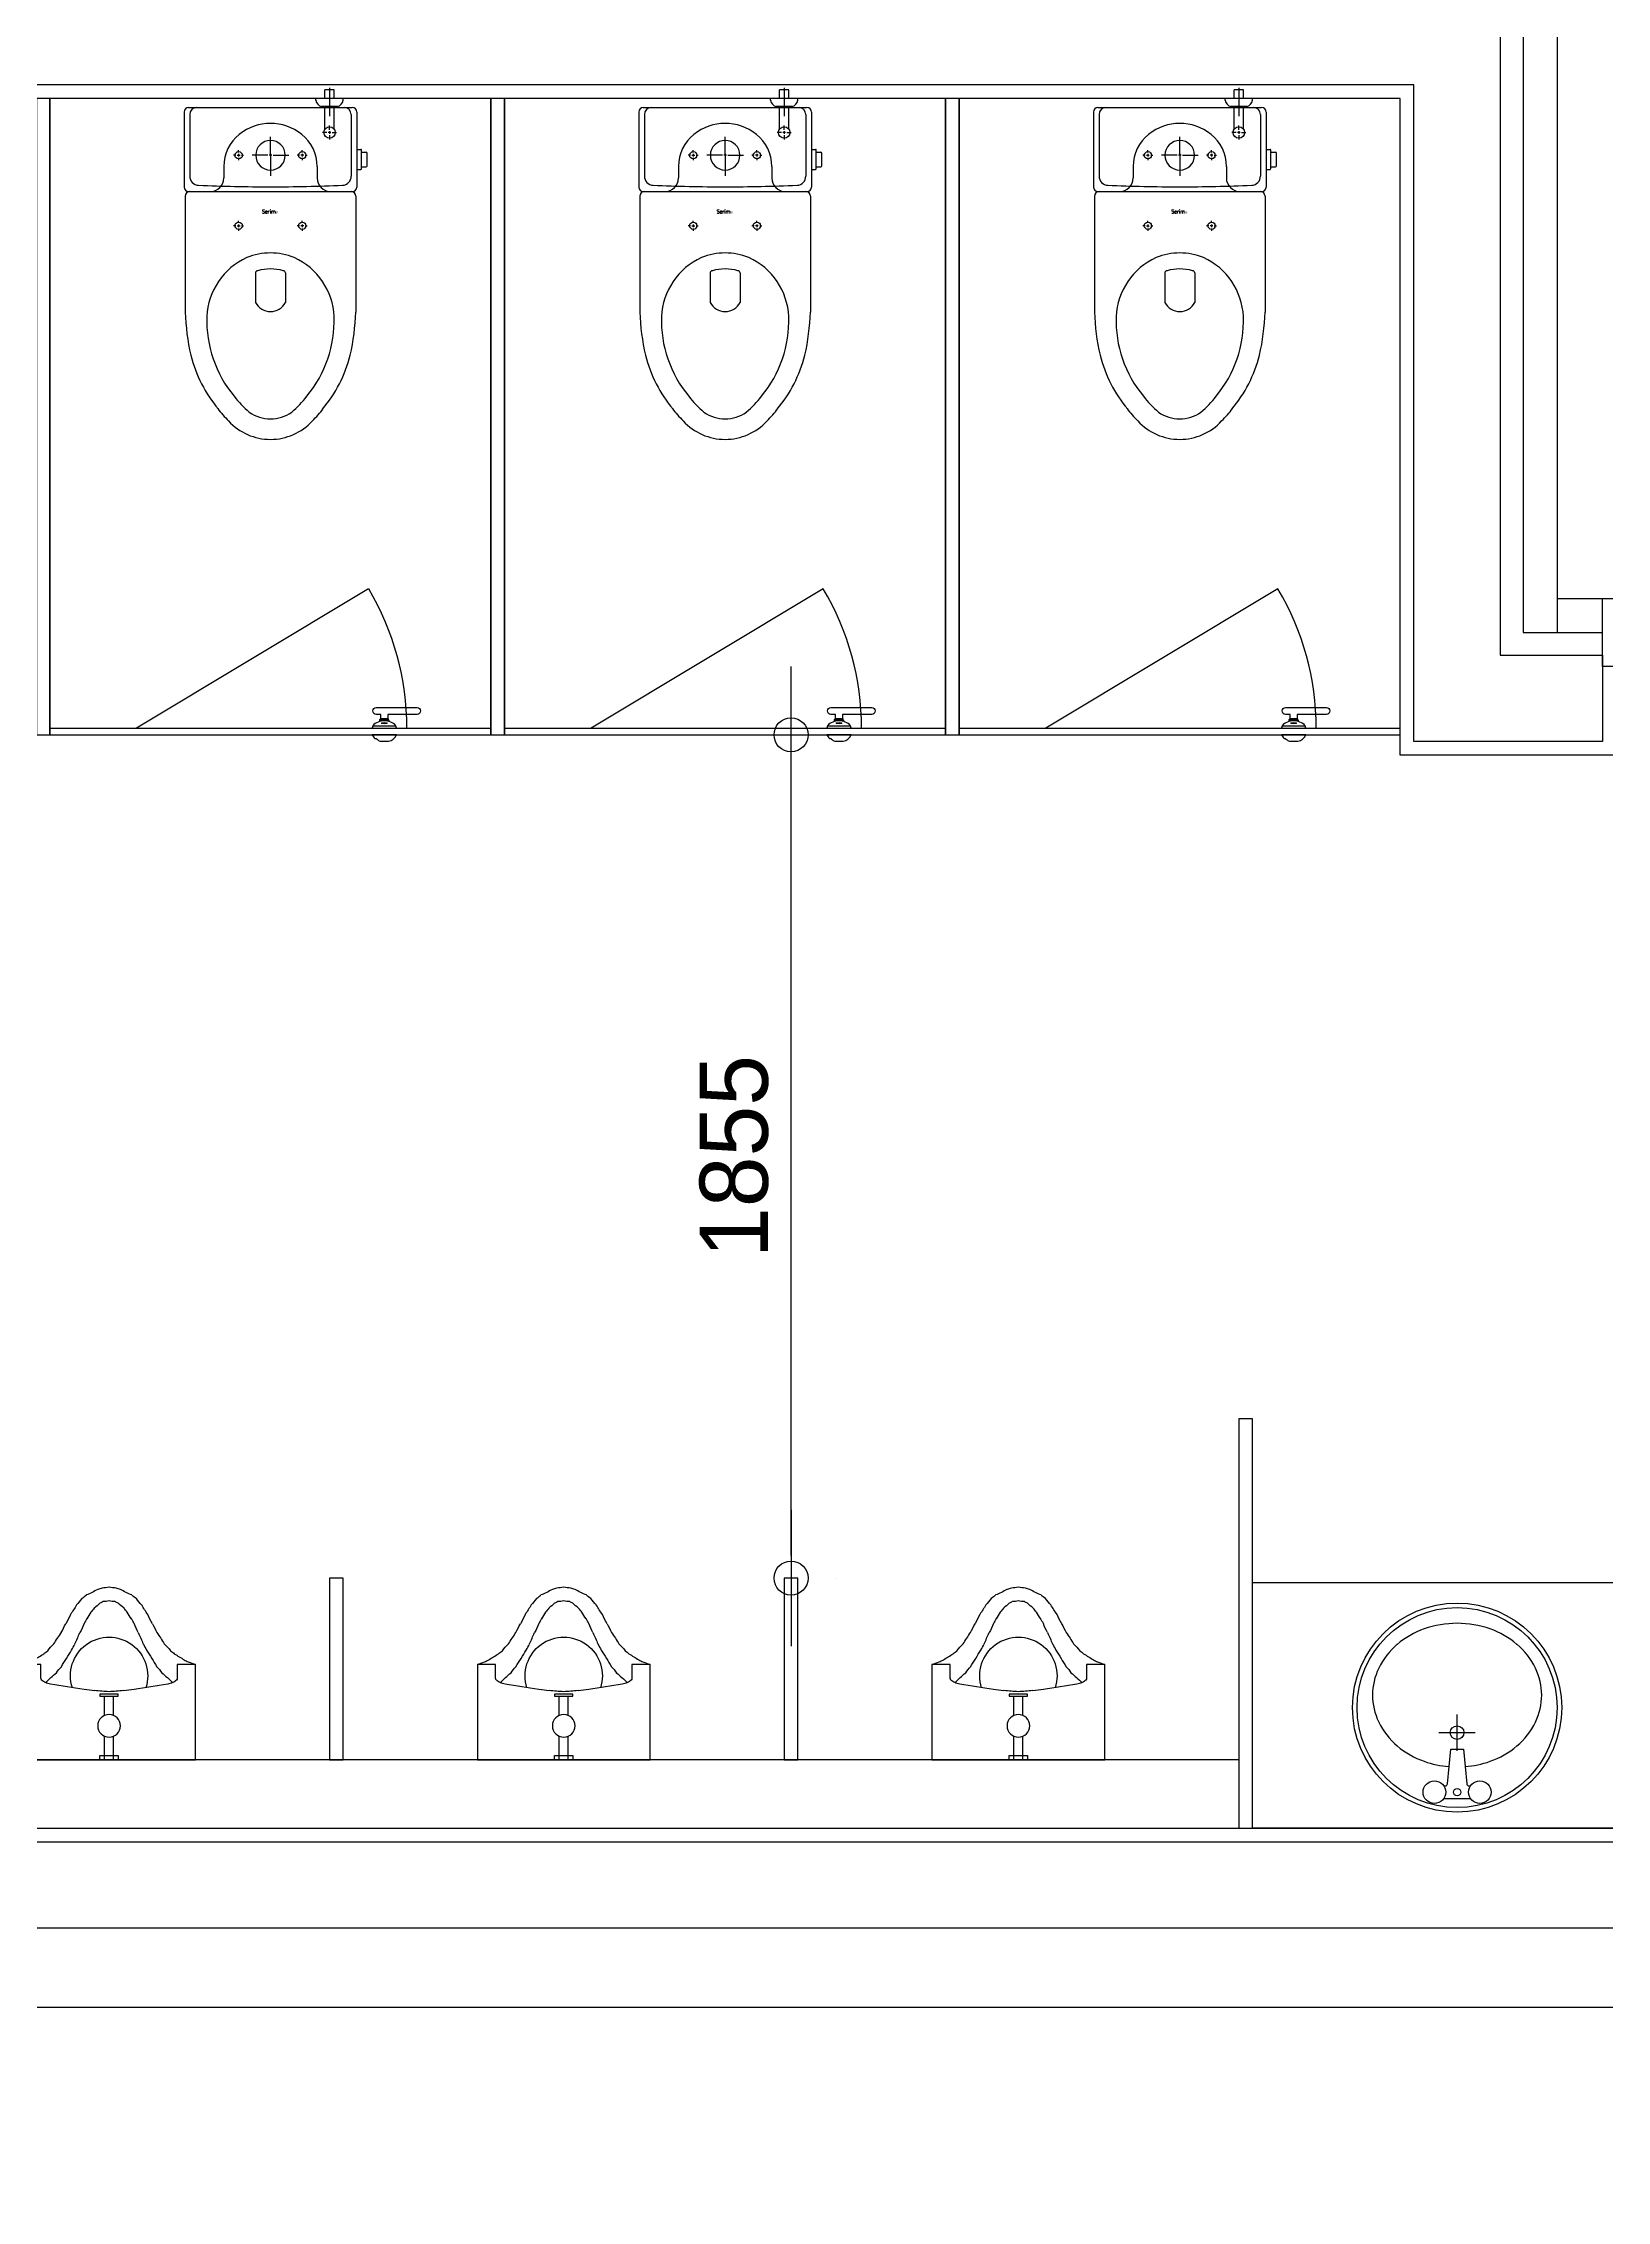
# Model space of a CAD drawing. Header units: millimetres. Extents: x 13515 to 183937, y -33900 to -660.
# Drawn here: x 119163.1 to 119216.9, y -19583.2 to -19508.9 of the extents above; entities that cross this region are included whole.
import ezdxf

# ---------------------------------------------------------------- set-up
doc = ezdxf.new("R2010")
doc.units = ezdxf.units.MM
doc.header["$LTSCALE"] = 100
doc.header["$MEASUREMENT"] = 0
doc.header["$PDSIZE"] = -10
doc.linetypes.add('HID', pattern=[2.5, 1.5, -1])
doc.layers.get('0').update_dxf_attribs({"linetype": 'CONTINUOUS'})
doc.layers.get('Defpoints').update_dxf_attribs({"color": 171, "linetype": 'CONTINUOUS'})
for name, color, linetype in [('DOOR', 4, 'CONTINUOUS'), ('DOOR(OPEN ELE)', 5, 'CONTINUOUS'), ('ELE9', 9, 'CONTINUOUS'), ('TOI', 12, 'CONTINUOUS')]:
    doc.layers.add(name, color=color, linetype=linetype)
doc.styles.add('CGS', font='cgse', dxfattribs={"bigfont": 'cgs'})
doc.styles.add('DIM', font='txt.shx', dxfattribs={"height": 30})
doc.styles.add('나눔바른고딕', font='NanumBarunGothic.ttf')
doc.dimstyles.new('NDIM 1200', dxfattribs={"dimscale": 75, "dimtxt": 3, "dimasz": 1, "dimexe": 2, "dimexo": 2, "dimgap": 1, "dimtad": 1, "dimdec": 0, "dimdsep": 46, "dimtxsty": 'CGS', "dimblk": 'DOT0', "dimcen": 1, "dimdle": 8, "dimclrd": 256, "dimclre": 256, "dimclrt": 256, "dimadec": 0, "dimazin": 0, "dimtfac": 1, "dimtdec": 0, "dimtix": 1, "dimtmove": 2, "dimatfit": 3, "dimldrblk": 'DOT0', "dimfxl": 1, "dimtolj": 1, "dimtzin": 0, "dimlwd": -1, "dimlwe": -1, "dimarcsym": 0})

# ---------------------------------------------------------------- blocks, each defined once
blk = doc.blocks.new('A$C43632D92')
at = {"layer": 'TOI'}
for p, q in [((0, 0), (0, 210)), ((0, 210), (40, 210)), ((40, 210), (40, 180)), ((340, 180), (340, 210)), ((340, 210), (380, 210)), ((380, 210), (380, 0)), ((170, 140), (170, 145)), ((170, 145), (210, 145)), ((210, 145), (210, 140)), ((210, 140), (170, 140)), ((180, 97.9), (180, 140)), ((200, 97.9), (200, 140)), ((180, 0), (180, 52.1)), ((200, 0), (200, 52.1)), ((210, 10), (170, 10)), ((170, 10), (170, 0)), ((210, 0), (210, 10)), ((380, 0), (0, 0))]:
    blk.add_line(p, q, dxfattribs=at)
blk.add_circle((190, 75), 25, dxfattribs=at)
for centre, radius, start, end in [((165.4, 502.9), 125.3, 274.1849, 281.3099), ((214.6, 502.9), 125.3, 258.6901, 265.8151), ((-81.6, 453.3), 229.3, 324.4623, 330.6756), ((29.5, 426.8), 123.6, 315.9946, 324.4623), ((107.9, 393.7), 44.6, 299.7449, 315.9946), ((56.6, 564.7), 218.4, 292.4234, 299.7449), ((109, 366), 58, 315, 326.2948), ((79.3, 435.7), 128.2, 307.4131, 315), ((154.9, 425.6), 51.6, 281.3099, 292.4234), ((165.5, 362.9), 18.4, 284.0362, 307.4131), ((175.7, 407.4), 59.1, 271.0416, 284.0362), ((204.3, 407.4), 59.1, 255.9638, 268.9584), ((214.5, 362.9), 18.4, 232.5869, 255.9638), ((225.1, 425.6), 51.6, 247.5766, 258.6901), ((300.7, 435.7), 128.2, 225, 232.5869), ((323.4, 564.7), 218.4, 240.2551, 247.5766), ((271, 366), 58, 213.7052, 225), ((272.1, 393.7), 44.6, 224.0054, 240.2551), ((350.6, 426.8), 123.6, 215.5377, 224.0054), ((461.6, 453.3), 229.3, 209.3244, 215.5377), ((278.1, 195.4), 210.8, 150.3962, 156.3307), ((-107.6, 413.2), 232.1, 330.6756, 336.3307), ((-67.1, 379.1), 217, 332.8234, 338.6261), ((-23.9, 395.4), 185.3, 329.0362, 332.8234), ((-153.2, 506.9), 353.6, 326.2948, 329.0362), ((533.2, 506.9), 353.6, 210.9638, 213.7052), ((403.9, 395.4), 185.3, 207.1766, 210.9638), ((447.1, 379.1), 217, 201.3739, 207.1766), ((487.6, 413.2), 232.1, 203.6693, 209.3244), ((102, 195.4), 210.8, 23.6693, 29.6038), ((93.3, 182.6), 69, 123.6901, 132.5011), ((143, 174), 110, 132.5011, 143.1301), ((273, 139), 235, 143.1301, 150.3962), ((1291.9, -519.1), 1407.5, 147.2854, 149.0362), ((190, 185), 85, 341.9686, 198.0314), ((268.1, 163.1), 178.6, 149.0362, 153.9528), ((426.5, 133.1), 334.5, 153.9528, 158.6261), ((-46.5, 133.1), 334.5, 21.3739, 26.0472), ((111.9, 163.1), 178.6, 26.0472, 30.9638), ((-911.9, -519.1), 1407.5, 30.9638, 32.7146), ((107, 139), 235, 29.6038, 36.8699), ((237, 174), 110, 36.8699, 47.4989), ((286.7, 182.6), 69, 47.4989, 56.3099), ((69.9, 35.3), 188.1, 106.7218, 111.8014), ((51.6, 153.4), 71.7, 111.8014, 120.032), ((246.6, -112.4), 399.5, 120.032, 123.6901), ((254.9, -34.9), 289.7, 128.5584, 135), ((141.5, 148.5), 79.9, 135, 147.2854), ((238.5, 148.5), 79.9, 32.7146, 45), ((125.2, -34.9), 289.7, 45, 51.4416), ((133.4, -112.4), 399.5, 56.3099, 59.968), ((328.4, 153.4), 71.7, 59.968, 68.1986), ((310.1, 35.3), 188.1, 68.1986, 73.2782), ((46.1, 180), 6.05, 180, 225), ((61.8, 195.7), 28.3, 225, 245.3815), ((69.1, 211.7), 45.9, 245.3815, 259.992), ((388.3, 2020.6), 1882.7, 259.992, 262.267), ((206.3, 680.3), 530.2, 262.267, 264.8056), ((246.1, 1117.1), 968.7, 264.8056, 266.6834), ((134, 1117.1), 968.7, 273.3166, 275.1944), ((173.7, 680.3), 530.2, 275.1944, 277.733), ((-8.3, 2020.6), 1882.7, 277.733, 280.008), ((310.9, 211.7), 45.9, 280.008, 294.6185), ((318.2, 195.7), 28.3, 294.6185, 315), ((334, 180), 6.05, 315, 0)]:
    blk.add_arc(centre, radius, start, end, dxfattribs=at)
blk = doc.blocks.new('A$C3F015CE3')
at = {"layer": 'TOI'}
for p, q in [((354.8, 750), (354.8, 768.6)), ((375.3, 768.6), (354.8, 768.6)), ((365, 773.2), (365, 710.9)), ((375.3, 750), (375.3, 768.6)), ((45, 720), (45, 555)), ((55, 730), (415, 730)), ((57.5, 715), (57.5, 579)), ((335, 746), (335, 750)), ((382.6, 732), (347.4, 732)), ((354.8, 683), (354.8, 732)), ((375.3, 683), (375.3, 732)), ((395, 746), (395, 750)), ((412.5, 715), (412.5, 579)), ((425, 720), (425, 555)), ((235, 631), (235, 665.5)), ((359, 675), (349.5, 675)), ((359, 675), (349.5, 675)), ((368, 675), (362, 675)), ((368, 675), (362, 675)), ((365, 681), (365, 690.5)), ((365, 681), (365, 690.5)), ((365, 678), (365, 672)), ((365, 678), (365, 672)), ((365, 669), (365, 659.5)), ((365, 669), (365, 659.5)), ((371, 675), (380.5, 675)), ((371, 675), (380.5, 675)), ((159, 625), (154, 625)), ((162, 625), (168, 625)), ((165, 631), (165, 636)), ((165, 628), (165, 622)), ((165, 619), (165, 614)), ((171, 625), (176, 625)), ((229, 625), (194.5, 625)), ((238, 625), (232, 625)), ((235, 626), (235, 660.5)), ((235, 628), (235, 622)), ((235, 623), (235, 617)), ((235, 619), (235, 584.5)), ((241, 625), (275.5, 625)), ((299, 625), (294, 625)), ((308, 625), (302, 625)), ((305, 631), (305, 636)), ((305, 628), (305, 622)), ((305, 619), (305, 614)), ((311, 625), (316, 625)), ((425, 637.9), (433.5, 637.9)), ((435.5, 595.9), (435.5, 635.9)), ((435.5, 631.9), (445.8, 631.9)), ((447.8, 601.9), (447.8, 629.9)), ((132.5, 600.6), (132.5, 575)), ((235, 614), (235, 579.5)), ((337.5, 600.6), (337.5, 575)), ((425, 593.9), (433.5, 593.9)), ((435.5, 599.9), (445.8, 599.9)), ((47.5, 535), (47.5, 280)), ((52.5, 545), (417.5, 545)), ((55, 545), (415, 545)), ((422.5, 535), (422.5, 280)), ((165, 476), (165, 481)), ((305, 476), (305, 481)), ((159, 470), (154, 470)), ((162, 470), (168, 470)), ((165, 473), (165, 467)), ((165, 464), (165, 459)), ((171, 470), (176, 470)), ((299, 470), (294, 470)), ((308, 470), (302, 470)), ((305, 473), (305, 467)), ((305, 464), (305, 459)), ((311, 470), (316, 470)), ((202, 366), (202, 301)), ((268, 366), (268, 301))]:
    blk.add_line(p, q, dxfattribs=at)
for centre, radius in [((365, 675), 12.5), ((165, 625), 8), ((305, 625), 8), ((165, 470), 8), ((305, 470), 8)]:
    blk.add_circle(centre, radius, dxfattribs=at)
for centre, radius, start, end in [((55, 720), 10, 90, 180), ((72.5, 715), 15, 90, 180), ((352.4, 748.9), 17.6, 189.469, 253.5331), ((377.6, 748.9), 17.6, 286.4669, 350.531), ((397.5, 715), 15, 0, 90), ((415, 720), 10, 0, 90), ((222.5, 600.6), 90, 128.6822, 180), ((235, 585), 110, 51.3178, 128.6822), ((247.5, 600.6), 90, 0, 51.3178), ((235, 625), 32.5, 90, 270), ((235, 625), 32.5, 270, 90), ((433.5, 635.9), 2, 0, 90), ((445.8, 629.9), 2, 0, 90), ((77.5, 579), 20, 180, 267.4985), ((102.5, 575), 30, 270, 0), ((367.5, 575), 30, 180, 270), ((392.5, 579), 20, 272.5015, 0), ((433.5, 595.9), 2, 270, 0), ((445.8, 601.9), 2, 270, 0), ((55, 555), 10, 180, 270), ((57.5, 535), 10, 90, 180), ((233.8, 4155.6), 3600, 267.4985, 270.0199), ((236.3, 4155.6), 3600, 269.9801, 272.5015), ((412.5, 535), 10, 0, 90), ((415, 555), 10, 270, 0), ((244.9, 263.3), 150, 114.336, 177.4508), ((235, 270), 140, 68.2132, 111.7868), ((225.1, 263.3), 150, 2.5492, 65.664), ((207, 366), 5, 90, 180), ((235, 274.4), 100.6, 73.8382, 106.1618), ((263, 366), 5, 0, 90), ((235, 318.2), 37.2, 207.5632, 332.4368), ((547.3, 295.1), 500, 181.7364, 192.7267), ((354.9, 261.3), 260, 178.084, 219.7652), ((115.1, 261.3), 260, 320.2348, 1.916), ((-77.3, 295.1), 500, 347.2733, 358.2636), ((354.9, 261.3), 305, 194.4886, 219.7652), ((115.1, 261.3), 305, 320.2348, 345.5114), ((315.4, 214.5), 200, 216.6852, 230.5715), ((154.6, 214.5), 200, 309.4285, 323.3148), ((315.4, 214.5), 245, 216.6852, 225.2345), ((235, 125), 80, 234.3409, 305.6591), ((154.6, 214.5), 245, 314.7655, 323.3148), ((235, 125), 125, 222.5102, 317.4898)]:
    blk.add_arc(centre, radius, start, end, dxfattribs=at)
at = {"layer": 'TOI', "style": 'DIM'}
for s, height, p in [('S', 8, (216.2, 497.2)), ('erim', 8, (222.7, 497.2)), ('㉿', 4, (246, 497.2))]:
    blk.add_text(s, height=height, dxfattribs=at).set_placement(p)
blk = doc.blocks.new('DOT0')
blk.add_line((-3, 0), (3, 0))
at = {"color": 6}
blk.add_circle((0, 0), 0.75, dxfattribs=at)
blk = doc.blocks.new('*D215')
at = {"layer": 'Defpoints', "color": 0, "ltscale": 0.4, "transparency": 16777216}
for p in [(37034309.1, 45971.3), (37034309.1, 45971.3), (37034309.1, 44116.3)]:
    blk.add_point(p, dxfattribs=at)
at = {"layer": 'ELE9', "ltscale": 0.4, "transparency": 16777216}
for p, q in [((37034409.1, 45971.3), (37034409.1, 45971.3)), ((37034309.1, 44166.3), (37034309.1, 45921.3)), ((37034409.1, 44116.3), (37034409.1, 44116.3))]:
    blk.add_line(p, q, dxfattribs=at)
at = {"layer": 'ELE9', "ltscale": 0.4, "transparency": 16777216, "xscale": 50, "yscale": 50, "zscale": 50}
for p, rotation in [((37034309.1, 45971.3), 90), ((37034309.1, 44116.3), 270)]:
    blk.add_blockref('DOT0', p, dxfattribs=dict(at, rotation=rotation))
at = {"layer": 'ELE9', "ltscale": 0.4, "transparency": 16777216, "insert": (37034184.1, 45043.8), "char_height": 150, "attachment_point": 5, "rotation": 90, "style": 'CGS'}
blk.add_mtext('\\A1;1855', dxfattribs=at)
blk = doc.blocks.new('A$C154D126E')
at = {"layer": 'TOI'}
for p, q in [((259.3, 430), (200.7, 430)), ((203.8, 402), (200.7, 402)), ((216, 321), (208.8, 397.5)), ((251.2, 397.5), (244, 321)), ((259.3, 402), (256.2, 402)), ((270, 285), (190, 285)), ((244, 321), (216, 321)), ((230, 325), (230, 245))]:
    blk.add_line(p, q, dxfattribs=at)
for centre, radius in [((230, 230), 230), ((230, 230), 220), ((180, 416), 25), ((280, 416), 25), ((230, 416), 8), ((230, 285), 15)]:
    blk.add_circle(centre, radius, dxfattribs=at)
for centre, radius, start, end in [((203.8, 397), 5, 5.3909, 90), ((256.2, 397), 5, 90, 174.6091), ((219.6, 171.6), 187.1, 109.3849, 130.3466), ((230, 142.1), 218.4, 94.6377, 109.3849), ((230, 142.1), 218.4, 70.6151, 85.3623), ((240.4, 171.6), 187.1, 49.6534, 70.6151), ((203.6, 190.5), 162.4, 130.3466, 154.0053), ((256.4, 190.5), 162.4, 25.9947, 49.6534), ((178.9, 202.5), 134.9, 154.0053, 180), ((281.1, 202.5), 134.9, 0, 25.9947), ((178.9, 202.5), 134.9, 180, 205.9947), ((281.1, 202.5), 134.9, 334.0053, 0), ((203.6, 214.5), 162.4, 205.9947, 229.6534), ((256.4, 214.5), 162.4, 310.3466, 334.0053), ((219.6, 233.4), 187.1, 229.6534, 250.6151), ((230, 262.9), 218.4, 250.6151, 270), ((230, 262.9), 218.4, 270, 289.3849), ((240.4, 233.4), 187.1, 289.3849, 310.3466)]:
    blk.add_arc(centre, radius, start, end, dxfattribs=at)
blk = doc.blocks.new('A$C6222c99a')
at = {"layer": 'DOOR'}
for points in [[(815, 933.2), (850, 933.2), (850, 105.7), (815, 105.7)], [(0, 18.2), (50, 18.2), (50, 168.2), (0, 168.2)], [(900, 18.2), (850, 18.2), (850, 168.2), (900, 168.2)]]:
    blk.add_lwpolyline(points, close=True, dxfattribs=at)
at = {"layer": 'DOOR(OPEN ELE)', "linetype": 'HID', "ltscale": 0.05}
blk.add_arc((815, 168.2), 765, 90, 180, dxfattribs=at)
at = {"layer": 'Defpoints', "style": '나눔바른고딕'}
blk.add_text('SSD-900', height=100, dxfattribs=at).set_placement((153.4, 46.2))
blk = doc.blocks.new('FGHJ')
at = {"layer": 'ELE9'}
for p, q in [((37033380, 46292.6), (37032869.2, 45986.3)), ((37034380, 46292.6), (37033869.2, 45986.3)), ((37035380, 46292.6), (37034869.2, 45986.3)), ((37033424.6, 46004.8), (37033404.6, 46004.8)), ((37033474.8, 46016.3), (37033422.1, 46016.3)), ((37033422.1, 46016.3), (37033422.1, 46006.3)), ((37033422.1, 46006.3), (37033424.6, 46004.8)), ((37033424.6, 46003.3), (37033424.6, 46000.9)), ((37034424.6, 46004.8), (37034404.6, 46004.8)), ((37034474.8, 46016.3), (37034422.1, 46016.3)), ((37034422.1, 46016.3), (37034422.1, 46006.3)), ((37034422.1, 46006.3), (37034424.6, 46004.8)), ((37034424.6, 46003.3), (37034424.6, 46000.9)), ((37035424.6, 46004.8), (37035404.6, 46004.8)), ((37035474.8, 46016.3), (37035422.1, 46016.3)), ((37035422.1, 46016.3), (37035422.1, 46006.3)), ((37035422.1, 46006.3), (37035424.6, 46004.8)), ((37035424.6, 46003.3), (37035424.6, 46000.9)), ((37033389.1, 45991.3), (37033440.1, 45991.3)), ((37034389.1, 45991.3), (37034440.1, 45991.3)), ((37035389.1, 45991.3), (37035440.1, 45991.3)), ((37035294.1, 43716.3), (37030669.1, 43716.3))]:
    blk.add_line(p, q, dxfattribs=at)
at = {"layer": 'ELE9', "ltscale": 0.1}
for points in [[(37035869.1, 47591.3), (37035869.1, 46146.3), (37036094.1, 46146.3), (37036094.1, 45956.3), (37035679.1, 45956.3), (37035679.1, 47401.3), (37030639.1, 47401.3), (37030639.1, 45646.3), (37030449.1, 45646.3), (37030449.1, 48541.3)], [(37035919.1, 47596.3), (37035919.1, 46196.3)], [(37035994.1, 47596.3), (37035994.1, 46196.3)], [(37036124.1, 46121.3), (37036124.1, 45926.3), (37035649.1, 45926.3), (37035649.1, 47371.3), (37030669.1, 47371.3), (37030669.1, 45616.3)], [(37035994.1, 46271.3), (37036094.1, 46271.3)], [(37036094.1, 46196.3), (37036094.1, 46271.3)], [(37035919.1, 46196.3), (37036094.1, 46196.3)], [(37030570.1, 44076.3), (37030669.1, 44076.3), (37030669.1, 43566.3), (37037024.1, 43566.3), (37037024.1, 45926.3), (37036964.1, 45926.3), (37036964.1, 46121.3)], [(37038649.1, 42746.3), (37038649.1, 43346.3), (37030449.1, 43346.3)], [(37038449.1, 42746.3), (37038449.1, 43171.3), (37030649.1, 43171.3), (37030649.1, 42796.3)]]:
    blk.add_lwpolyline(points, dxfattribs=at)
at = {"layer": 'ELE9'}
for points in [[(37032649.1, 45971.3), (37032679.1, 45971.3), (37032679.1, 47371.3), (37032649.1, 47371.3)], [(37032679.1, 47371.3), (37032679.1, 45986.3), (37033649.1, 45986.3), (37033649.1, 47371.3)], [(37032679.1, 47371.3), (37032679.1, 45971.3), (37033649.1, 45971.3), (37033649.1, 47371.3)], [(37033649.1, 45971.3), (37033679.1, 45971.3), (37033679.1, 47371.3), (37033649.1, 47371.3)], [(37033679.1, 47371.3), (37033679.1, 45986.3), (37034649.1, 45986.3), (37034649.1, 47371.3)], [(37033679.1, 47371.3), (37033679.1, 45971.3), (37034649.1, 45971.3), (37034649.1, 47371.3)], [(37034649.1, 45971.3), (37034679.1, 45971.3), (37034679.1, 47371.3), (37034649.1, 47371.3)], [(37034679.1, 47371.3), (37034679.1, 45971.3), (37035649.1, 45971.3), (37035649.1, 47371.3)], [(37034679.1, 47371.3), (37034679.1, 45986.3), (37035649.1, 45986.3), (37035649.1, 47371.3)], [(37035294.1, 43566.3), (37035324.1, 43566.3), (37035324.1, 44466.3), (37035294.1, 44466.3)], [(37033294.1, 43716.3), (37033324.1, 43716.3), (37033324.1, 44116.3), (37033294.1, 44116.3)], [(37034294.1, 43716.3), (37034324.1, 43716.3), (37034324.1, 44116.3), (37034294.1, 44116.3)], [(37035324.1, 44106.3), (37037024.1, 44106.3), (37037024.1, 43566.3), (37035324.1, 43566.3)]]:
    blk.add_lwpolyline(points, close=True, dxfattribs=at)
at = {"layer": 'ELE9', "ltscale": 0.1}
blk.add_lwpolyline([(37030639.1, 44046.3), (37030639.1, 43536.3), (37037054.1, 43536.3), (37037054.1, 45956.3), (37036994.1, 45956.3), (37036994.1, 46146.3), (37037609.1, 46146.3), (37037609.1, 45956.3), (37037244.1, 45956.3), (37037244.1, 43536.3), (37038409.1, 43536.3), (37038409.1, 46146.3), (37038599.1, 46146.3), (37038599.1, 43346.3), (37030449.1, 43346.3), (37030449.1, 44046.3)], close=True, dxfattribs=at)
at = {"layer": 'ELE9'}
for points in [[(37033441.1, 45986.3), (37033440.1, 45991.3, 0.431373), (37033389.1, 45991.3), (37033388.1, 45986.3)], [(37034441.1, 45986.3), (37034440.1, 45991.3, 0.431373), (37034389.1, 45991.3), (37034388.1, 45986.3)], [(37035441.1, 45986.3), (37035440.1, 45991.3, 0.431373), (37035389.1, 45991.3), (37035388.1, 45986.3)], [(37033388.1, 45971.3, 0.106445), (37033393.9, 45963.2, -0.296117), (37033401.5, 45958.5, 0.043036), (37033405.4, 45957.3), (37033423.9, 45957.3, 0.249566), (37033441.1, 45971.3)], [(37034388.1, 45971.3, 0.106445), (37034393.9, 45963.2, -0.296117), (37034401.5, 45958.5, 0.043036), (37034405.4, 45957.3), (37034423.9, 45957.3, 0.249566), (37034441.1, 45971.3)], [(37035388.1, 45971.3, 0.106445), (37035393.9, 45963.2, -0.296117), (37035401.5, 45958.5, 0.043036), (37035405.4, 45957.3), (37035423.9, 45957.3, 0.249566), (37035441.1, 45971.3)]]:
    blk.add_lwpolyline(points, format="xyb", close=True, dxfattribs=at)
for points in [[(37033404.6, 46000.9), (37033404.6, 46003.3), (37033424.6, 46003.3), (37033404.6, 46003.3), (37033404.6, 46004.8), (37033407.1, 46006.3), (37033422.1, 46006.3), (37033407.1, 46006.3), (37033407.1, 46016.3), (37033396.6, 46016.3, -1), (37033396.6, 46031.3), (37033486.6, 46031.3, -1), (37033486.6, 46016.3), (37033474.1, 46016.3)], [(37034404.6, 46000.9), (37034404.6, 46003.3), (37034424.6, 46003.3), (37034404.6, 46003.3), (37034404.6, 46004.8), (37034407.1, 46006.3), (37034422.1, 46006.3), (37034407.1, 46006.3), (37034407.1, 46016.3), (37034396.6, 46016.3, -1), (37034396.6, 46031.3), (37034486.6, 46031.3, -1), (37034486.6, 46016.3), (37034474.1, 46016.3)], [(37035404.6, 46000.9), (37035404.6, 46003.3), (37035424.6, 46003.3), (37035404.6, 46003.3), (37035404.6, 46004.8), (37035407.1, 46006.3), (37035422.1, 46006.3), (37035407.1, 46006.3), (37035407.1, 46016.3), (37035396.6, 46016.3, -1), (37035396.6, 46031.3), (37035486.6, 46031.3, -1), (37035486.6, 46016.3), (37035474.1, 46016.3)]]:
    blk.add_lwpolyline(points, format="xyb", dxfattribs=at)
for centre in [(37032864.1, 45986.3), (37033864.1, 45986.3), (37034864.1, 45986.3)]:
    blk.add_arc(centre, 600, 0, 30.6904, dxfattribs=at)
for centre in [(37033414.6, 45997.1), (37034414.6, 45997.1), (37035414.6, 45997.1)]:
    blk.add_ellipse(centre, major_axis=(6.5, 0), ratio=0.193008, dxfattribs=at)
at = {"layer": 'ELE9', "ltscale": 0.1}
for p in [(37032929.1, 46621.3), (37033929.1, 46621.3), (37034929.1, 46621.3)]:
    blk.add_blockref('A$C3F015CE3', p, dxfattribs=at)
at = {"layer": 'ELE9', "ltscale": 0.1, "xscale": -1, "rotation": 180}
blk.add_blockref('A$C6222c99a', (37036094.1, 46289.5), dxfattribs=at)
at = {"layer": 'ELE9', "ltscale": 0.1, "xscale": -1}
for p in [(37032999.1, 43716.3), (37033999.1, 43716.3), (37034999.1, 43716.3)]:
    blk.add_blockref('A$C43632D92', p, dxfattribs=at)
at = {"layer": 'ELE9', "ltscale": 0.1, "rotation": 180}
blk.add_blockref('A$C154D126E', (37036004.1, 44061.3), dxfattribs=at)
at = {"layer": 'ELE9', "ltscale": 0.4}
dim = blk.add_linear_dim(base=(37034309.1, 45971.3), p1=(37034309.1, 44116.3), p2=(37034309.1, 45971.3), angle=90, dimstyle='NDIM 1200', override={"dimscale": 50, "dimclrd": 256, "dimclre": 256, "dimclrt": 256}, dxfattribs=at)
dim.commit()
dim.dimension.update_dxf_attribs({"geometry": '*D215', "text_midpoint": (37034184.1, 45043.8)})

msp = doc.modelspace()

# ---------------------------------------------------------------- block references
at = {"xscale": 0.01565102769230769, "yscale": 0.01565102769230769, "zscale": 0.01565102769230769}
msp.add_blockref('FGHJ', (-460436.194, -20252.242), dxfattribs=at)

doc.saveas('drawing.dxf')
